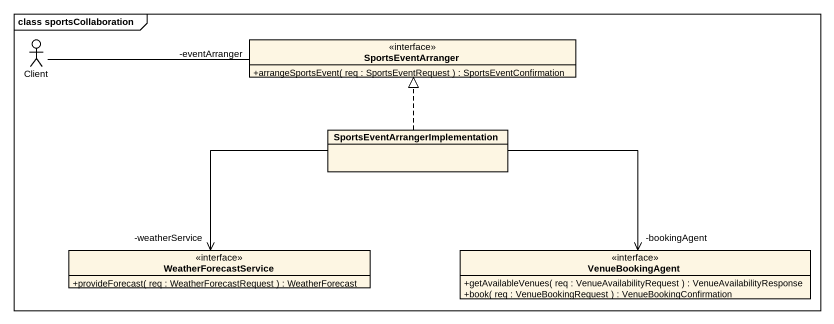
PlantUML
@startuml
mainframe class sportsCollaboration
allowmixing
hide circle
hide empty members
skinparam classAttributeIconSize 0
actor Client
interface SportsEventArranger {
  +arrangeSportsEvent( req : SportsEventRequest ) : SportsEventConfirmation
}
class "SportsEventArrangerImplementation" as SportsEventArrangerImplement
interface WeatherForecastService {
  +provideForecast( req : WeatherForecastRequest ) : WeatherForecast
}
interface VenueBookingAgent {
  +getAvailableVenues( req : VenueAvailabilityRequest ) : VenueAvailabilityResponse
  +book( req : VenueBookingRequest ) : VenueBookingConfirmation
}
Client -right- "-eventArranger" SportsEventArranger
SportsEventArrangerImplement .up.|> SportsEventArranger
SportsEventArrangerImplement -left-> "-weatherService" WeatherForecastService
SportsEventArrangerImplement -right-> "-bookingAgent" VenueBookingAgent
@enduml
